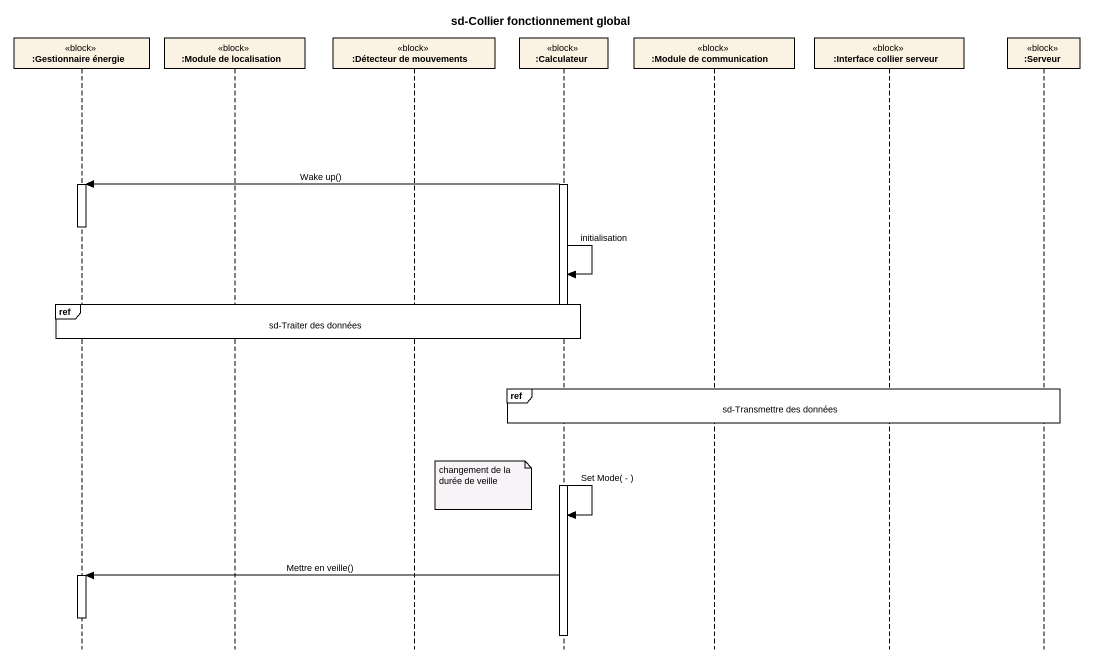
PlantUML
@startuml
title sd-Collier fonctionnement global
hide footbox
participant ":Gestionnaire énergie" as Gestionnaire_énergie <<block>>
participant ":Module de localisation" as Module_de_localisation <<block>>
participant ":Détecteur de mouvements" as Détecteur_de_mouvements <<block>>
participant ":Calculateur" as Calculateur <<block>>
participant ":Module de communication" as Module_de_communication <<block>>
participant ":Interface collier serveur" as Interface_collier_serveur <<block>>
participant ":Serveur" as Serveur <<block>>

activate Calculateur
Calculateur -> Gestionnaire_énergie : Wake up()
activate Gestionnaire_énergie
deactivate Gestionnaire_énergie
Calculateur -> Calculateur : initialisation
ref over Gestionnaire_énergie, Module_de_localisation, Détecteur_de_mouvements, Calculateur : sd-Traiter des données
ref over Calculateur, Module_de_communication, Interface_collier_serveur, Serveur : sd-Transmettre des données
note right of Détecteur_de_mouvements : changement de la durée de veille
Calculateur -> Calculateur : Set Mode( - )
Calculateur -> Gestionnaire_énergie : Mettre en veille()
activate Gestionnaire_énergie
deactivate Gestionnaire_énergie
deactivate Calculateur
@enduml
